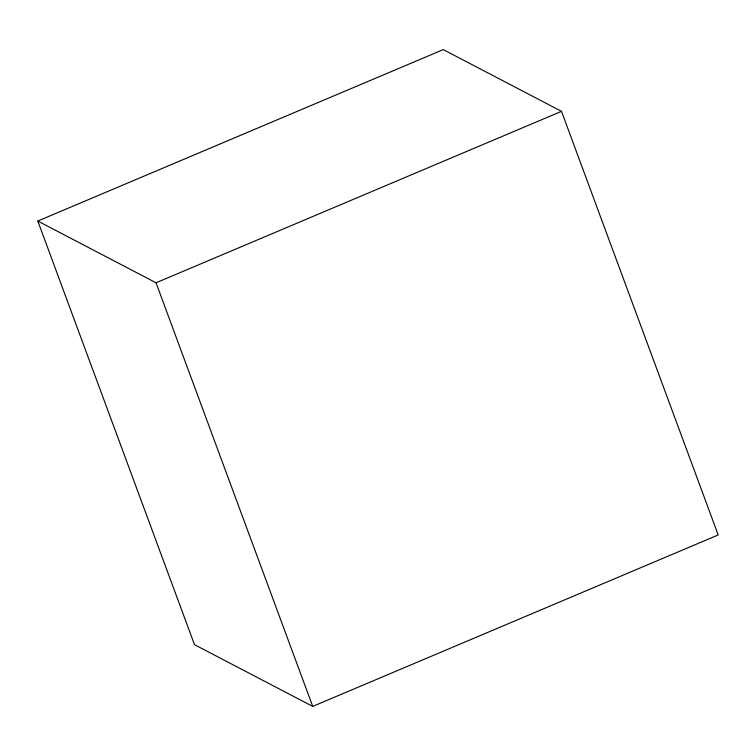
<?xml version="1.0" encoding="UTF-8"?>
<svg xmlns="http://www.w3.org/2000/svg" width="756" height="756" viewBox="0 0 756 756"><rect width="100%" height="100%" fill="white"/><g stroke="black" fill="none" stroke-linecap="round" stroke-linejoin="round"><path stroke-width="1.13" d="M37.8 221.045L443.271 49.603L561.5 111.34L718.2 534.955L312.729 706.397L194.5 644.66L37.8 221.045L156.038 282.791L312.729 706.397M156.038 282.791L561.5 111.34"/></g></svg>
